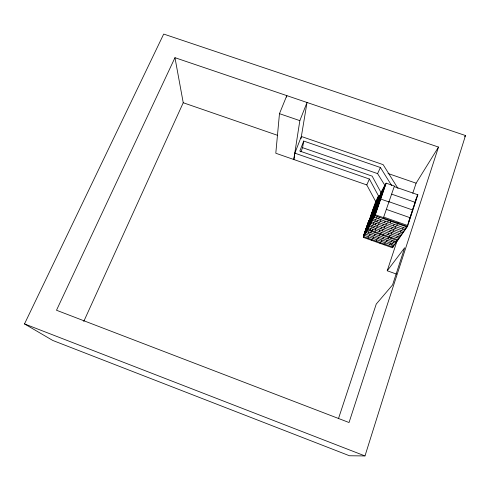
<?xml version="1.0" encoding="UTF-8"?>
<svg xmlns="http://www.w3.org/2000/svg" width="490" height="490" viewBox="0 0 490 490"><rect width="100%" height="100%" fill="white"/><g stroke="black" fill="none" stroke-linecap="round" stroke-linejoin="round"><path stroke-width="0.73" d="M286.638 97.118L286.803 95.617L279.471 113.662L275.796 153.241L366.783 184.926L375.683 201.519L367.524 225.118M293.792 159.507L299.843 120.638L307.022 102.471L300.989 138.707M293.841 159.526L294.839 153.15L301.362 136.483L383.149 164.652L398.015 188.521M300.915 151.869L302.557 147.655L303.733 141.059L380.412 167.513L391.737 185.655M364.989 455.939L465.5 135.534L163.697 34.061L24.5 323.915L52.767 340.458L349.486 455.761L364.989 455.939L24.5 323.915M438.495 147.067L349.045 422.521L56.497 310.25L174.967 57.685L438.495 147.067L416.102 183.193L412.788 193.232M364.413 234.14L363.292 237.381L392.472 247.769L407 226.986L409.732 218.65M409.959 217.946L412.023 211.649M412.935 208.863L414.528 203.999M417.425 195.143L414.754 203.301L415.355 202.395L391.657 194.144M408.403 222.711L411.184 214.216M411.416 213.511L413.946 205.782M414.859 202.995L416.684 197.415M407.772 225.571L383.854 217.15L383.364 218.007L407.196 226.405L407.772 225.571L417.848 194.781L394.223 186.58M399.399 237.142L398.952 238.495L368.443 227.685L378.831 197.556M400.367 235.757L399.913 237.123L369.209 226.245L379.652 195.945M401.261 234.6L400.887 235.727L369.981 224.794L380.479 194.322M402.247 233.185L401.874 234.318L370.765 223.318L381.318 192.674M403.331 231.501L402.872 232.891L371.561 221.823L377.453 204.71M404.262 230.294L403.882 231.445L372.363 220.31L378.053 203.773M405.604 227.868L404.912 229.975L373.178 218.779L378.899 202.143M406.645 226.374L405.953 228.493L374.005 217.229L379.756 200.496M392.472 247.769L392.9 246.458M393.421 245.649L392.949 247.083L363.672 236.664L364.793 233.412M396.361 241.056L395.638 243.23L365.81 232.64L366.557 230.471M396.998 240.578L396.557 241.919L366.545 231.262L367.292 229.087M338.437 418.736L376.253 304.051L392.576 284.917L404.66 247.775L387.229 270.762L396.502 274.094M387.229 270.762L397.016 241.062M398.731 237.638L398.002 239.855L367.69 229.106L378.023 199.136M398.168 222.576L396.79 225.265M383.162 218.589L394.419 186.016L386.169 183.156L373.307 208.391M383.327 189.281L383.897 187.609M384.809 185.428L380.338 199.093L384.809 185.428L381.085 192.748L376.516 206.014L380.338 199.093M384.779 185.875L380.467 198.524L376.338 206.333M385.679 184.124L374.838 215.655L407 226.986M363.292 237.381L375.297 214.785L386.169 183.156M363.752 235.114L368.131 222.436L372.063 214.853L368.321 222.503L363.752 235.114L367.898 227.378M372.137 215.055L367.966 223.109L364.309 233.687L367.959 227.195M364.634 233.491L365.748 230.263M367.304 225.761L365.975 229.62L366.361 228.879M366.581 228.236L367.249 226.3M368.425 222.907L373.717 207.589M365.117 233.197L364.376 235.335L393.838 245.815M369.399 220.8L374.47 206.106M365.834 231.844L365.087 233.993L394.732 244.535M369.889 220.09L375.236 204.606M370.881 217.946L376.008 203.087M372.063 214.853L367.757 227.966L376.792 201.549M376.081 202.952L378.501 195.945L369.387 179.034L294.839 153.15M367.212 229.608L367.518 229.038M377.588 199.994L367.28 229.871L397.494 240.59M377.22 204.796L381.159 193.354M378.856 200.631L380.013 197.256M381.79 192.111L382.169 191.008M382.267 191.529L383.027 189.318M303.733 141.059L299.831 151.073L372.155 176.143L381.379 193.201M366.783 184.926L369.387 179.034M83.747 321.458L183.236 102.741L174.967 57.685M385.097 185.704L377.588 173.619L380.412 167.513M375.683 201.519L378.501 195.945M385.011 185.496L381.085 192.748M375.285 205.2L376.063 203.675M377.288 201.28L378.09 199.706M378.905 198.113L379.732 196.496M371.279 214.265L371.683 213.481M372.547 211.68L373.3 210.21M374.066 208.722L374.838 207.215M375.622 205.69L376.051 204.851M371.077 215.22L371.824 213.781M372.572 212.317L373.331 210.841M374.103 209.346L374.881 207.834M376.106 205.457L376.908 203.895M377.723 202.315L378.55 200.716M374.568 209.157L375.358 207.625M376.161 206.076L376.969 204.508M377.79 202.915L378.623 201.31M380.289 198.34L377.122 204.465L380.938 193.391L382.274 193.856M374.734 209.432L375.53 207.895M372.902 213.573L373.325 212.758M377.22 205.377L380.626 198.824M368.505 222.436L371.769 216.157M380.234 199.963L380.705 199.044L389.011 201.947M376.455 207.607L377.282 206.014M378.127 204.397L378.978 202.762M371.83 217.088L372.608 215.606M373.392 214.099L374.188 212.574M374.997 211.031L375.812 209.469M371.977 217.425L372.761 215.931M373.558 214.418L374.36 212.887M375.168 211.331L375.995 209.757M376.828 208.164L377.674 206.553M375.218 212.011L376.051 210.431M376.89 208.832L377.741 207.209M369.074 225.088L369.84 223.642M370.612 222.184L371.389 220.702M372.18 219.208L372.982 217.689M363.941 235.182L367.757 227.966M364.407 234.532L368.039 227.685M369.203 225.48L369.974 224.028M370.752 222.558L371.536 221.076M372.339 219.569L373.141 218.044M373.962 216.494L374.795 214.932M368.486 231.954L368.143 232.579L368.529 232.713L368.872 232.089M370.042 229.939L370.814 228.524M371.591 227.091L372.382 225.639M373.178 224.169L373.986 222.687M374.807 221.174L375.64 219.649M376.479 218.099L377.337 216.531M367.837 238.146L368.572 236.829M369.307 235.494L370.054 234.147M370.814 232.781L371.579 231.396M372.002 230.631L372.786 229.222M373.576 227.795L374.378 226.349M375.193 224.886L376.014 223.397M376.847 221.897L377.692 220.371M378.55 218.828L379.413 217.266M375.156 230.061L375.965 228.64M376.779 227.201L377.606 225.737M378.445 224.261L379.297 222.76M380.16 221.241L381.03 219.704M375.101 232.646L375.536 231.886M371.604 240.339L372.014 239.628M372.768 238.324L373.533 236.995M374.305 235.653L375.095 234.3M379.113 231.464L379.946 230.049M380.785 228.616L381.643 227.164M382.506 225.694L383.382 224.206M384.27 222.693L385.171 221.168M376.191 241.117L376.969 239.818M377.759 238.501L378.562 237.166M379.376 235.819L380.197 234.453M380.65 233.699L381.483 232.309M382.335 230.894L383.192 229.467M384.062 228.022L384.944 226.558M385.838 225.069L386.739 223.569M387.657 222.043L388.588 220.5M390.144 222.919L391.094 221.382M382.941 235.427L383.407 234.679M379.934 243.303L380.369 242.605M381.177 241.313L381.998 240.002M382.825 238.679L383.664 237.338M387.829 234.551L388.717 233.154M389.617 231.739L390.53 230.306M391.455 228.855L392.392 227.385M393.335 225.896L394.297 224.383M384.105 244.792L385.391 242.813M386.236 241.515L387.094 240.198M387.958 238.863L388.833 237.515M389.317 236.774L390.212 235.396M391.112 234.006L392.031 232.597M392.955 231.164L393.899 229.718M394.848 228.254L395.816 226.766M417.235 195.712L417.848 194.781M390.8 238.214L391.29 237.472M389.611 244.314L390.481 243.022M391.363 241.711L392.257 240.388M412.249 210.951L412.843 210.069L389.078 201.757M464.636 136.796L465.5 135.534M391.528 244.994L392.41 243.708M393.305 242.403L394.211 241.086M396.563 237.65L397.513 236.272M398.468 234.875L399.442 233.461M400.422 232.021L401.42 230.57M402.425 229.1L403.454 227.611M279.471 113.662L299.843 120.638M183.236 102.741L277.248 135.222M388.019 173.491L416.102 183.193M302.557 147.655L377.588 173.619M386.475 209.426L410.32 217.793M375.297 214.785L383.658 217.732M367.966 223.109L369.221 223.55"/></g></svg>
